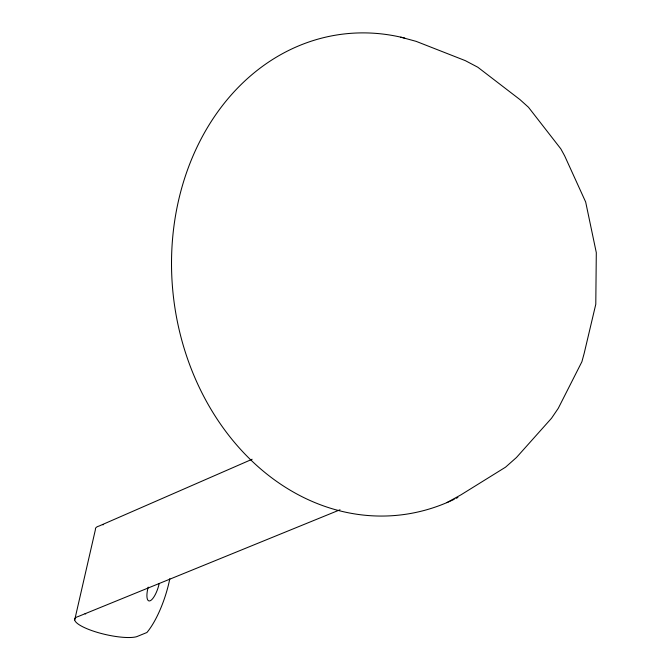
<?xml version="1.0" encoding="UTF-8"?>
<svg xmlns="http://www.w3.org/2000/svg" width="671" height="671" viewBox="0 0 671 671"><rect width="100%" height="100%" fill="white"/><g stroke="black" fill="none" stroke-linecap="round" stroke-linejoin="round"><path stroke-width="1.01" d="M74.699 619.954L95.433 529.52A33.609 8.178 12.9 0 1 99.023 526.056L252.153 459.241M446.861 502.629L461.036 494.795L505.54 467.175L516.46 457.505L551.512 418.259L558.28 408.303L581.9 361.728L584.181 353.34L595.789 304.248L596.301 252.631L585.674 202.013L564.638 155.823L560.83 148.861L528.48 107.268L519.975 99.61L477.827 67.243L465.297 60.633L416.154 41.359L400.788 37.165M340.021 509.775L78.289 616.49A33.609 8.178 12.9 0 0 92.472 630.815A33.609 8.178 12.9 0 0 136.649 636.687L146.907 632.51A51.935 16.481 -72.3 0 0 169.83 578.704M102.52 524.63L103.175 524.839M85.058 613.73L85.712 613.94M454.25 499.266A242.139 200.059 83.1 0 1 173.193 294.653A242.139 200.059 83.1 0 1 404.747 38.113M457.924 497.437A242.139 200.059 83.1 0 1 456.087 498.36M159.153 583.728A15.24 4.84 -72.3 0 1 149.901 600.864A15.24 4.84 -72.3 0 1 148.182 587.117"/></g></svg>
